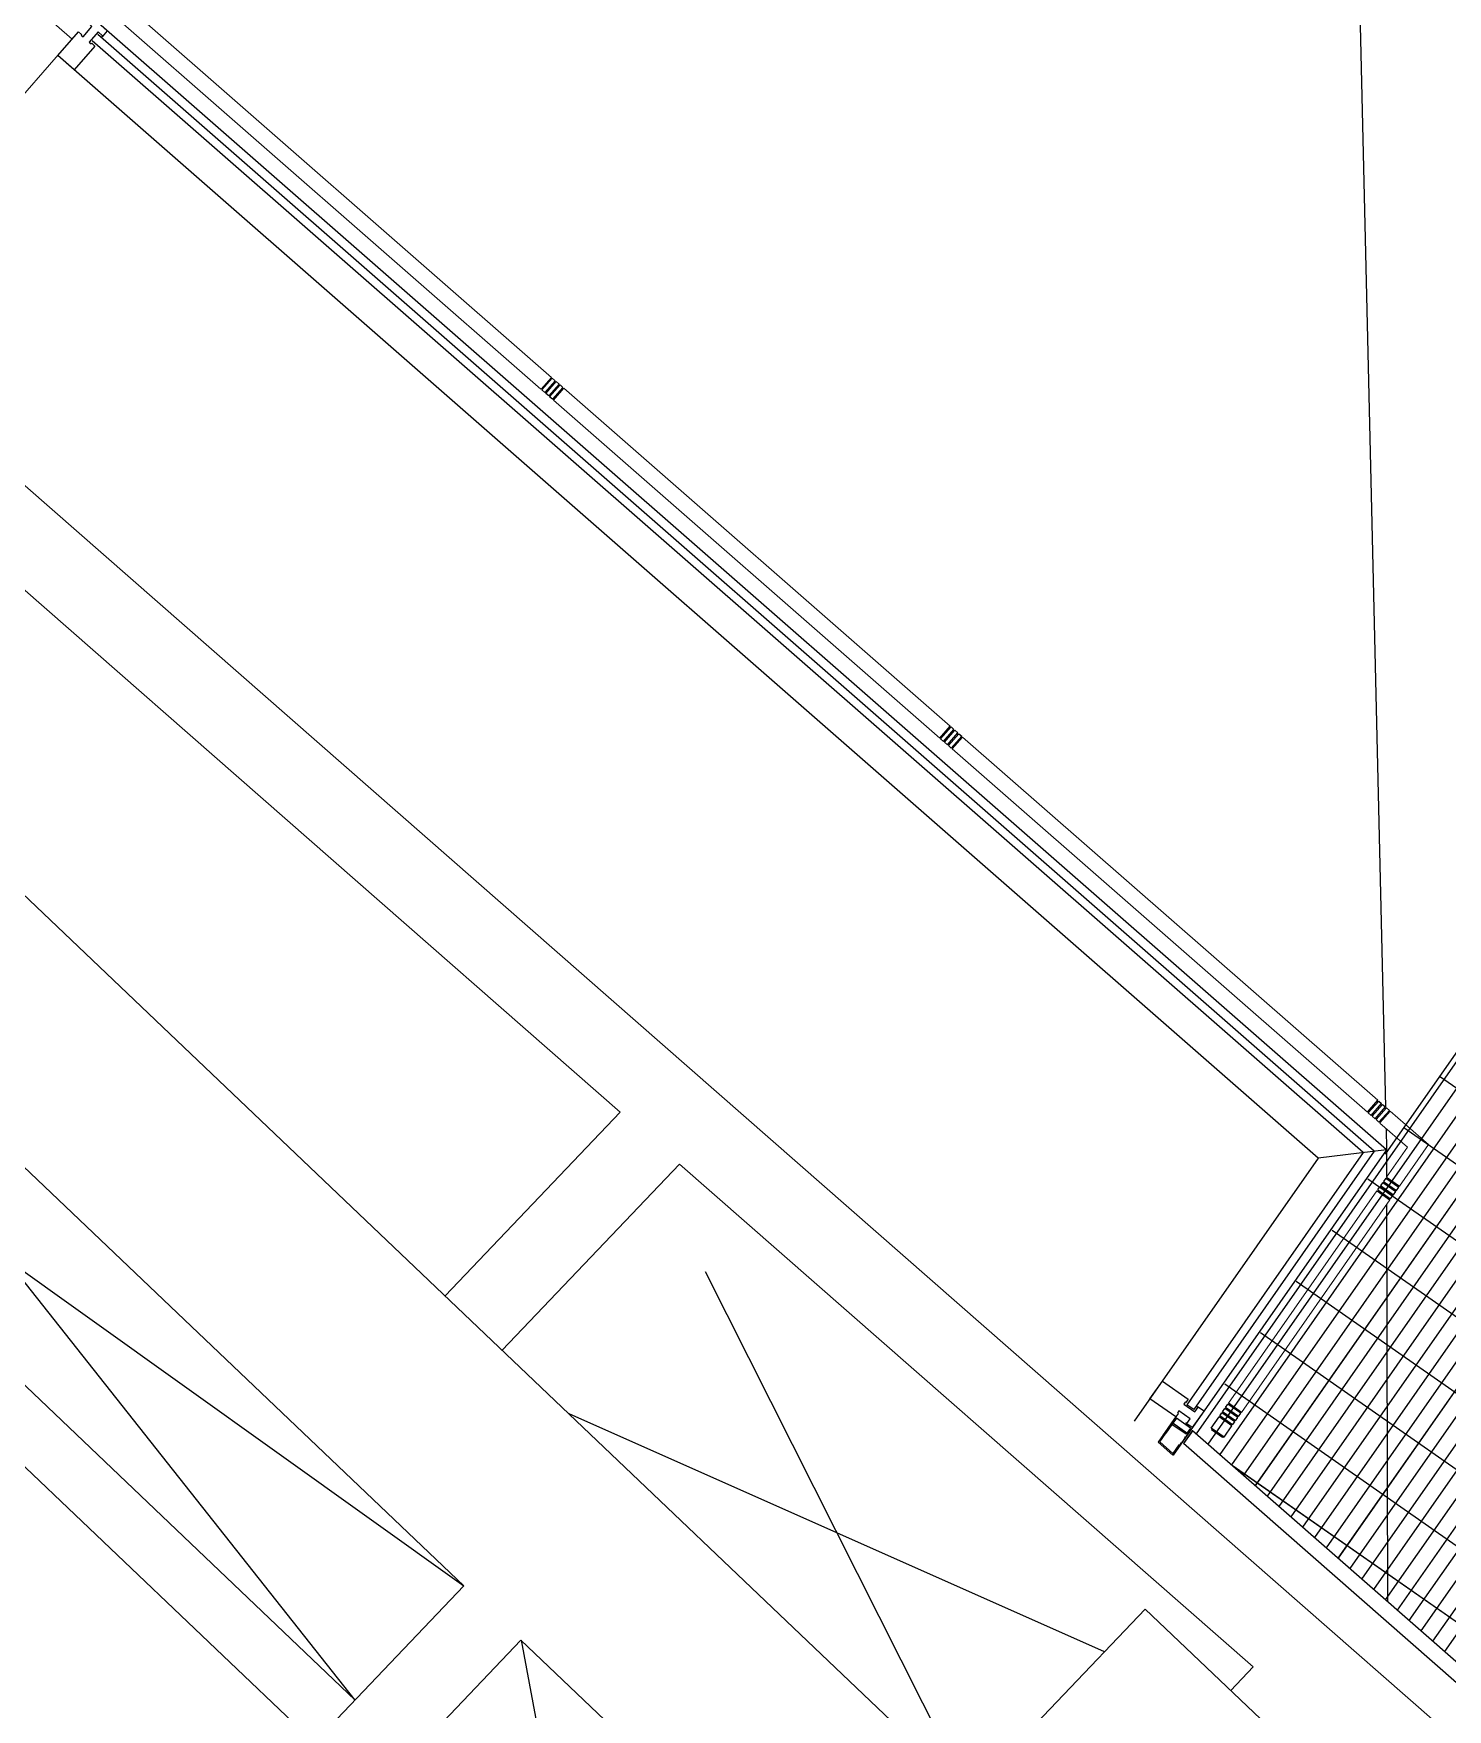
# Model space of a CAD drawing. Header units: centimetres. Extents: x 139057 to 200038, y 34824 to 80516.
# Drawn here: x 175551.6 to 175910.5, y 48153.9 to 48579.3 of the extents above; entities that cross this region are included whole.
import ezdxf

# ---------------------------------------------------------------- set-up
doc = ezdxf.new("R2010")
doc.units = ezdxf.units.CM
doc.header["$LTSCALE"] = 100
for name, color, linetype, lineweight in [('410_STRUTTURE_001-AM_0', 7, 'Continuous', 0), ('430_TAVOLATI_001-AM_0', 3, 'Continuous', 0), ('441_SERRAMENTI_001-AM_0', 1, 'Continuous', 0)]:
    doc.layers.add(name, color=color, linetype=linetype, lineweight=lineweight)
for name, color, linetype in [('A-FACCIATA', 8, 'Continuous'), ('A-FACCIATA MONTANTI', 13, 'Continuous'), ('A-FACCIATTA STONE', 13, 'Continuous'), ('A-FACCIATTE VISTE', 8, 'Continuous'), ('A-GRAFICA', 253, 'Continuous'), ('A-GRAFICA RAMPA', 253, 'Continuous'), ('A-MCLS3-15', 50, 'Continuous'), ('A-SI', 50, 'Continuous'), ('A-VISTE GRIGLIATTI PAVIMENTO', 1, 'Continuous'), ('FLPL-C-P1$0$A-GLAZ-MULL', 1, 'Continuous'), ('FLPL-C-P1$0$A-STRS-RAIL', 7, 'Continuous')]:
    doc.layers.add(name, color=color, linetype=linetype)

# ---------------------------------------------------------------- blocks, each defined once
blk = doc.blocks.new('FLPL-C-P1$0$MULL130 OTLN')
at = {"layer": 'FLPL-C-P1$0$A-GLAZ-MULL', "elevation": 0}
blk.add_lwpolyline([(10.5, 112.6), (24.9, 112.6), (24.9, 110), (26, 110), (26, 130), (-26, 130), (-26, 110), (-25, 110), (-25, 112.6), (-10.5, 112.6), (-10.5, 78), (-17.1, 78), (-17.1, 80), (-27.5, 80), (-27.5, 0), (27.5, 0), (27.5, 80), (17.1, 80), (17.1, 78), (10.5, 78), (10.5, 112.6)], dxfattribs=at)
blk = doc.blocks.new('FLPL-C-P1$0$HANDRAIL-BUILDING C')
at = {"layer": 'FLPL-C-P1$0$A-STRS-RAIL'}
for p, q in [((-47, 16), (-7.3, 20.3)), ((-46.7, 13), (-6.9, 17.3)), ((-46.7, 13), (-45.6, 3.1)), ((-45.6, 3.1), (-5.8, 7.4)), ((-45.3, 0.1), (-5.5, 4.4)), ((-45.3, 0.1), (-44.2, -9.9)), ((-44, 16.3), (-43.7, 13.3)), ((-42.6, 3.4), (-42.3, 0.4)), ((-10.2, 20), (-9.9, 17)), ((-8.8, 7.1), (-8.5, 4.1)), ((-5.8, 7.4), (-6.9, 17.3)), ((-4.4, -5.5), (-5.5, 4.4)), ((-44.2, -9.9), (-4.4, -5.5)), ((-43.9, -12.8), (-4.1, -8.5)), ((-42.8, -22.8), (-43.9, -12.8)), ((-42.8, -22.8), (-3, -18.4)), ((-42.4, -25.8), (-2.7, -21.4)), ((-41.2, -9.5), (-40.9, -12.5)), ((-39.8, -22.5), (-39.5, -25.4)), ((-7.4, -5.8), (-7.1, -8.8)), ((-6, -18.8), (-5.7, -21.7)), ((-3, -18.4), (-4.1, -8.5))]:
    blk.add_line(p, q, dxfattribs=at)
blk = doc.blocks.new('FLPL-C-P1$0$HANDRAIL-BUILDING C-END')
at = {"layer": 'FLPL-C-P1$0$A-STRS-RAIL'}
for p, q in [((0, 77), (0, 42)), ((40, 77), (0, 77)), ((37, 80), (3, 80)), ((3, 77), (3, 80)), ((37, 77), (37, 80)), ((40, 77), (40, 42)), ((40, 42), (0, 42)), ((0, 39), (0, 29)), ((40, 39), (0, 39)), ((40, 29), (0, 29)), ((0, 26), (0, 16)), ((40, 26), (0, 26)), ((40, 16), (0, 16)), ((0, 13), (0, 3)), ((40, 13), (0, 13)), ((40, 3), (0, 3)), ((40, 0), (0, 0)), ((3, 39), (3, 42)), ((3, 26), (3, 29)), ((3, 13), (3, 16)), ((3, 0), (3, 3)), ((37, 39), (37, 42)), ((37, 26), (37, 29)), ((37, 13), (37, 16)), ((37, 0), (37, 3)), ((40, 39), (40, 29)), ((40, 26), (40, 16)), ((40, 13), (40, 3))]:
    blk.add_line(p, q, dxfattribs=at)

msp = doc.modelspace()

# ---------------------------------------------------------------- hatches: boundary and pattern name
at = {"layer": 'A-VISTE GRIGLIATTI PAVIMENTO'}
h = msp.add_hatch(dxfattribs=at)
h.set_pattern_fill('GRATE', color=256, scale=5, angle=105.66, style=0)
h.set_pattern_definition([(235.06300002, (4104738.345, -384253.9894), (3.253510723, -2.2728054335), []), (325.063, (4104738.345, -384253.99), (9.091221734, 13.01404289), [])])
edge = h.paths.add_edge_path()
edge.add_line((175894.64, 48294.86), (175845.68, 48224.75))
edge.add_line((175845.68, 48224.75), (175992.07, 48096.38))
edge.add_arc((170587.19, 52727.83), 7117.8, 319.40671, 324.741072)
edge.add_arc((176445.44, 48635.48), 49.08, 91.0762, 199.7217, ccw=False)
edge.add_arc((170562.05, 52749.47), 7150.31, 325.354656, 330.666246)
edge.add_line((176795.55, 49246.56), (176624.67, 49339.87))
edge.add_line((176624.67, 49339.87), (176575.69, 49269.78))
edge.add_line((176575.69, 49269.78), (175894.64, 48294.86))
h = msp.add_hatch(dxfattribs=at)
h.set_pattern_fill('GRATE', color=256, scale=5, angle=105.66, style=0)
h.set_pattern_definition([(235.063, (4104738.345, -384253.9894), (3.253510722, -2.2728054345), []), (325.063, (4104738.345, -384253.99), (9.09122174, 13.01404289), [])])
edge = h.paths.add_edge_path()
edge.add_line((175894.64, 48294.87), (175845.69, 48224.75))
edge.add_line((175845.69, 48224.75), (175992.07, 48096.38))
edge.add_arc((170587.19, 52727.83), 7117.8, 319.40671, 324.741072)
edge.add_arc((176445.44, 48635.48), 49.08, 91.0762, 199.7217, ccw=False)
edge.add_arc((170562.05, 52749.47), 7150.31, 325.354656, 330.666246)
edge.add_line((176795.55, 49246.56), (176624.67, 49339.87))
edge.add_line((176624.67, 49339.87), (176575.69, 49269.78))
edge.add_line((176575.69, 49269.78), (175894.64, 48294.87))

# ---------------------------------------------------------------- linework, layer by layer
at = {"layer": '410_STRUTTURE_001-AM_0', "elevation": 0}
msp.add_lwpolyline([(175901.24, 47830.58, 0.007777), (176051, 47998.23), (175950.9, 48085.98), (175896.97, 48029.36), (175825.11, 48097.81), (175869.94, 48144.88), (175833.73, 48179.36), (175788.9, 48132.3), (175376.16, 48525.41), (175409.27, 48560.17), (175373.06, 48594.66), (175277.88, 48494.73), (175299.61, 48474.04), (175327.18, 48502.98), (175660.82, 48185.22), (175598.07, 48119.33), (175607.48, 48110.37), (175617.83, 48121.23), (175622.9, 48116.4), (175675.31, 48171.43), (175940.77, 47918.6), (175888.36, 47863.56), (175893.43, 47858.74), (175883.08, 47847.88)], format="xyb", close=True, dxfattribs=at)
at = {"layer": '430_TAVOLATI_001-AM_0'}
for p, q in [((175561.37, 48577.89, 0.01), (175333.83, 48776.97, 0.01)), ((175561.36, 48577.88, 0), (175541.94, 48555.69, 0)), ((176061.71, 48015.43, 0), (175500.03, 48507.79, 0)), ((175486.86, 48492.73, 0), (175700.46, 48305.5, 0)), ((175700.46, 48305.5, 0), (175656.03, 48258.85, 0)), ((175715.51, 48292.31, 0), (175670.51, 48245.06, 0)), ((175715.51, 48292.31, 0), (175861.15, 48164.65, 0)), ((175861.15, 48164.65, 0), (175855.46, 48158.67, 0))]:
    msp.add_line(p, q, dxfattribs=at)
at = {"layer": '441_SERRAMENTI_001-AM_0'}
for p, q in [((175680.39, 48489.02, 0), (175568.95, 48586.53, 0)), ((175683.03, 48492.03, 0), (175571.58, 48589.54, 0)), ((175784.23, 48403.48, 0), (175686.19, 48489.26, 0)), ((175781.6, 48400.47, 0), (175683.55, 48486.25, 0)), ((175892.77, 48308.51, 0), (175787.39, 48400.71, 0)), ((175890.13, 48305.5, 0), (175784.76, 48397.7, 0)), ((175905.64, 48297.25, 0), (175895.93, 48305.75, 0)), ((175900.3, 48296.6, 0), (175893.29, 48302.74, 0)), ((175905.64, 48297.25, 0), (175898.25, 48286.68, 0)), ((175900.3, 48296.6, 0), (175894.97, 48288.97, 0)), ((175892.56, 48285.53, 0), (175854.88, 48231.58, 0)), ((175895.84, 48283.23, 0), (175858.16, 48229.28, 0))]:
    msp.add_line(p, q, dxfattribs=at)
at = {"layer": 'A-FACCIATA', "ltscale": 2}
for p, q in [((175891.84, 48295.58, 0), (175567.88, 48579.03, 0)), ((175891.84, 48295.57, 0), (175567.88, 48579.03, 0)), ((175889.04, 48295.23, 0), (175566.49, 48577.45, 0)), ((175889.04, 48295.23, 0), (175566.49, 48577.45, 0)), ((175889.04, 48295.23, 0), (175844.33, 48231.23, 0)), ((175889.04, 48295.23, 0), (175844.33, 48231.23, 0)), ((175891.84, 48295.58, 0), (175846.05, 48230.03, 0)), ((175891.84, 48295.57, 0), (175846.05, 48230.03, 0)), ((175846.05, 48230.03, 0), (175844.33, 48231.23, 0)), ((175846.05, 48230.03, 0), (175844.33, 48231.23, 0)), ((175843.35, 48224.68, 0), (175843.35, 48224.68, 0)), ((175843.35, 48224.68, 0), (175843.35, 48224.68, 0))]:
    msp.add_line(p, q, dxfattribs=at)
at = {"layer": 'A-FACCIATA MONTANTI'}
for p, q in [((175840.49, 48226.69, 0), (175837.01, 48221.71, 0)), ((175840.49, 48226.69, 0), (175837.01, 48221.71, 0)), ((175841.6, 48228.28, 0), (175838.12, 48223.3, 0)), ((175841.6, 48228.28, 0), (175838.12, 48223.3, 0)), ((175840.11, 48225.62, 0), (175839.86, 48225.79, 0)), ((175840.11, 48225.62, 0), (175839.86, 48225.79, 0)), ((175838.96, 48223.98, 0), (175838.71, 48224.15, 0)), ((175838.96, 48223.98, 0), (175838.71, 48224.15, 0)), ((175844.58, 48223.82, 0), (175840.79, 48218.4, 0)), ((175844.58, 48223.82, 0), (175840.79, 48218.4, 0)), ((175842.28, 48221.05, 0), (175842.52, 48220.88, 0)), ((175842.28, 48221.05, 0), (175842.52, 48220.88, 0)), ((175842.52, 48220.88, 0), (175842.28, 48221.05, 0)), ((175842.6, 48221.52, 0), (175842.85, 48221.35, 0)), ((175842.6, 48221.52, 0), (175842.85, 48221.34, 0)), ((175843.71, 48223.1, 0), (175843.96, 48222.93, 0)), ((175843.71, 48223.1, 0), (175843.96, 48222.93, 0))]:
    msp.add_line(p, q, dxfattribs=at)
at = {"layer": 'A-FACCIATA MONTANTI', "elevation": 0}
for points in [[(175845.25, 48225.3), (175844.14, 48223.72), (175840.53, 48226.24), (175838.96, 48223.98)], [(175845.25, 48225.3), (175844.14, 48223.72), (175840.53, 48226.24), (175838.96, 48223.98)], [(175845.25, 48225.3), (175841.64, 48227.82), (175840.11, 48225.62)], [(175845.25, 48225.3), (175841.64, 48227.82), (175840.11, 48225.62)], [(175842.52, 48220.88), (175840.79, 48218.4), (175837.01, 48221.72)], [(175842.52, 48220.88), (175840.79, 48218.4), (175837.01, 48221.72)], [(175842.28, 48221.05), (175840.74, 48218.85), (175837.41, 48221.77), (175838.99, 48224.02)], [(175842.28, 48221.05), (175840.74, 48218.85), (175837.41, 48221.77)], [(175838.74, 48224.19), (175838.99, 48224.02)], [(175838.74, 48224.19), (175838.74, 48224.19), (175838.99, 48224.02)]]:
    msp.add_lwpolyline(points, dxfattribs=at)
at = {"layer": 'A-FACCIATTA STONE'}
for p, q in [((175844.58, 48223.82, 0), (175840.49, 48226.69, 0)), ((175844.58, 48223.82, 0), (175840.49, 48226.69, 0)), ((175845.79, 48224.68, 0), (175843.48, 48221.38, 0)), ((175845.79, 48224.68, 0), (175843.48, 48221.38, 0)), ((175845.78, 48224.67, 0), (175843.48, 48221.37, 0))]:
    msp.add_line(p, q, dxfattribs=at)
at = {"layer": 'A-FACCIATTA STONE', "elevation": 0}
for points in [[(176005.26, 48084.88), (176002.62, 48081.87), (175843.47, 48221.37)], [(176005.26, 48084.88), (176002.62, 48081.87), (175843.47, 48221.36)], [(175845.78, 48224.66), (176005.26, 48084.88)]]:
    msp.add_lwpolyline(points, dxfattribs=at)
at = {"layer": 'A-FACCIATTE VISTE'}
for p, q in [((175894.97, 48295.96, 0), (175047.28, 49037.65, 0)), ((175894.97, 48295.96, 0), (175047.28, 49037.65, 0)), ((175877.64, 48293.85, 0), (175557.74, 48573.74, 0)), ((175877.64, 48293.85, 0), (175557.74, 48573.74, 0)), ((175877.64, 48293.85, 0), (175830.96, 48227.02, 0)), ((175877.64, 48293.85, 0), (175830.96, 48227.02, 0)), ((175894.97, 48295.96, 0), (175840.8, 48218.41, 0)), ((175894.97, 48295.96, 0), (175840.8, 48218.41, 0)), ((175894.97, 48295.96, 0), (175877.64, 48293.85, 0)), ((175894.97, 48295.96, 0), (175877.64, 48293.85, 0))]:
    msp.add_line(p, q, dxfattribs=at)
at = {"layer": 'A-GRAFICA'}
for p, q in [((175633.24, 48156.26, 0), (175455.94, 48380.38, 0)), ((175428.35, 48351.41, 0), (175660.82, 48185.22, 0)), ((175722.03, 48265.08, 0), (175788.92, 48132.31, 0)), ((175823.4, 48168.52, 0), (175687.54, 48228.87, 0)), ((175675.36, 48171.42, 0), (175758.02, 47726.73, 0))]:
    msp.add_line(p, q, dxfattribs=at)
at = {"layer": 'A-GRAFICA RAMPA', "elevation": 0}
for points in [[(175877.84, 49029.5), (175894.73, 48306.8)], [(175894.85, 48301.38), (175894.97, 48295.96)], [(175894.97, 48295.96), (175894.99, 48288.99)], [(175895, 48282.03), (175895.23, 48181.3)]]:
    msp.add_lwpolyline(points, dxfattribs=at)
at = {"layer": 'A-MCLS3-15'}
for p, q in [((175382.88, 48394.72, 0), (175633.24, 48156.26, 0)), ((175427.39, 48331.62, 0), (175622.9, 48145.4, 0))]:
    msp.add_line(p, q, dxfattribs=at)
at = {"layer": 'A-VISTE GRIGLIATTI PAVIMENTO'}
msp.add_line((176575.69, 49269.78, 0), (175894.64, 48294.87, 0), dxfattribs=at)

# ---------------------------------------------------------------- block references
at = {"layer": 'A-FACCIATA MONTANTI', "xscale": -0.1, "yscale": 0.1, "zscale": 0.1}
for p, rotation in [((175559.81, 48571.93, 0), 318.8154609177913), ((175836.52, 48234.98, 0), 235.0629999482106), ((175836.52, 48234.98, 0), 235.0629999482106)]:
    msp.add_blockref('FLPL-C-P1$0$MULL130 OTLN', p, dxfattribs=dict(at, rotation=rotation))
at = {"layer": 'A-SI', "yscale": 0.1, "zscale": 0.1}
for name, p, xscale, rotation in [('FLPL-C-P1$0$HANDRAIL-BUILDING C', (175684.94, 48491.02, 0), -0.1, 235.0633070187343), ('FLPL-C-P1$0$HANDRAIL-BUILDING C', (175786.14, 48402.47, 0), -0.1, 235.0633070187343), ('FLPL-C-P1$0$HANDRAIL-BUILDING C', (175894.68, 48307.51, 0), -0.1, 235.0629999482106), ('FLPL-C-P1$0$HANDRAIL-BUILDING C', (175897.46, 48284.67, 0), 0.1, 318.8154609177914), ('FLPL-C-P1$0$HANDRAIL-BUILDING C-END', (175854.88, 48231.58, 0), -0.1, 145.0630000984184)]:
    msp.add_blockref(name, p, dxfattribs=dict(at, xscale=xscale, rotation=rotation))

doc.saveas('drawing.dxf')
